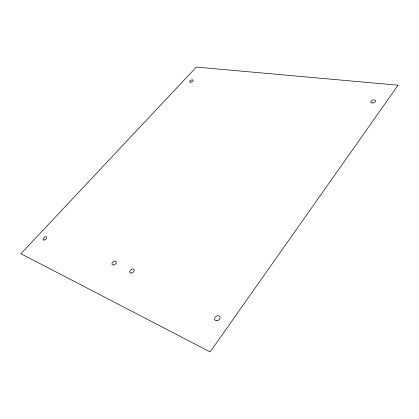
<?xml version="1.0" encoding="UTF-8"?>
<svg xmlns="http://www.w3.org/2000/svg" width="419" height="419" viewBox="0 0 419 419"><rect width="100%" height="100%" fill="white"/><g stroke="black" fill="none" stroke-linecap="round" stroke-linejoin="round"><path stroke-width="0.63" d="M398.05 85.209L210.129 351.913L20.95 253.736L196.317 67.087L398.05 85.209M44.676 239.914A2.252 1.205 -39.1 0 0 46.65 236.976A2.252 1.205 -39.1 0 0 43.372 238.291A2.252 1.205 -39.1 0 0 44.676 239.914M190.666 82.192A1.865 0.911 -27.9 0 0 193.08 80.286A1.865 0.911 -27.9 0 0 190.399 80.574A1.865 0.911 -27.9 0 0 190.666 82.192M372.082 102.959A2.493 1.435 -17.5 0 0 375.602 100.848A2.493 1.435 -17.5 0 0 371.873 100.44A2.493 1.435 -17.5 0 0 372.082 102.959M216.979 320.739A2.959 2.247 -37.4 0 0 219.865 316.696A2.959 2.247 -37.4 0 0 215.198 317.241A2.959 2.247 -37.4 0 0 216.979 320.739M113.518 264.97A2.504 1.545 -38.6 0 0 116.231 261.755A2.504 1.545 -38.6 0 0 112.601 262.352A2.504 1.545 -38.6 0 0 113.518 264.97M131.362 273.068A2.572 1.65 -38.5 0 0 134.106 269.726A2.572 1.65 -38.5 0 0 130.314 270.323A2.572 1.65 -38.5 0 0 131.362 273.068"/></g></svg>
